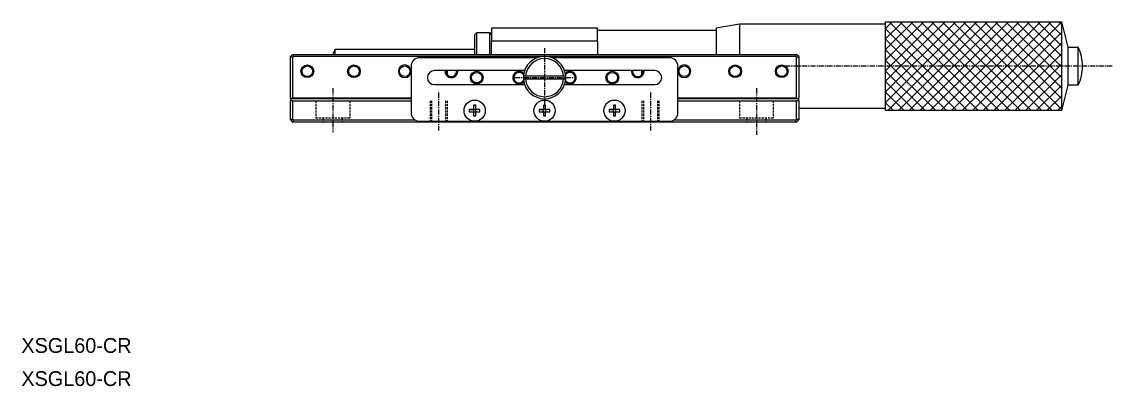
# Model space of a CAD drawing. Extents: x 32 to 545, y 32 to 338.
# Drawn here: x 31.9 to 289.3, y 31.9 to 118 of the extents above; entities that cross this region are included whole.
import ezdxf

# ---------------------------------------------------------------- set-up
doc = ezdxf.new("R2010")
doc.units = 0
doc.linetypes.add('CENTER', pattern=[2, 1.25, -0.25, 0.25, -0.25])
doc.linetypes.add('DASHED', pattern=[0.75, 0.5, -0.25])
doc.layers.get('0').update_dxf_attribs({"linetype": 'CONTINUOUS'})
doc.layers.add('CENTER', color=1, linetype='CENTER')
doc.styles.get("Standard").update_dxf_attribs({"font": 'FGP教科書体NT-M'})

msp = doc.modelspace()

# ---------------------------------------------------------------- linework, layer by layer
at = {"color": 7, "linetype": 'CONTINUOUS'}
for p, q in [((167.794929, 116.55), (142.794929, 116.55)), ((142.794929, 116.55), (142.794929, 113.55)), ((167.794929, 113.55), (167.794929, 116.55)), ((167.794929, 116.05), (195.794929, 116.05)), ((195.794929, 116.633333), (201.294929, 117.55)), ((195.794929, 116.633333), (195.794929, 110.35)), ((201.294929, 117.55), (201.294929, 110.35)), ((201.294929, 117.55), (235.794929, 117.55)), ((235.794929, 97.05), (235.794929, 118.05)), ((235.794929, 118.05), (277.294929, 118.05)), ((235.794929, 97.05), (235.794929, 118.05)), ((235.794929, 118.05), (277.294929, 118.05)), ((277.294929, 118.05), (277.294929, 107.55)), ((277.294929, 118.05), (278.794929, 112.05)), ((277.294929, 118.05), (277.294929, 97.05)), ((138.794929, 114.983034), (139.294929, 115.487254)), ((138.794929, 114.983034), (138.794929, 110.35)), ((139.294929, 115.487254), (142.294929, 115.487254)), ((139.294929, 110.35), (139.294929, 115.487254)), ((142.294929, 115.487254), (142.294929, 110.35)), ((142.294929, 115.487254), (142.794929, 114.983034)), ((142.794929, 113.55), (167.794929, 113.55)), ((142.794929, 110.35), (142.794929, 113.55)), ((167.794929, 113.55), (167.794929, 110.35)), ((105.866726, 110.35), (105.866726, 111.55)), ((105.866726, 111.55), (138.794929, 111.55)), ((278.794929, 112.05), (278.794929, 107.55)), ((278.794929, 112.05), (281.294929, 112.05)), ((281.294929, 103.05), (281.294929, 112.05)), ((95.794929, 110.35), (95.294929, 109.85)), ((95.294929, 109.7), (95.294929, 109.85)), ((95.294929, 103.15), (95.294929, 109.7)), ((95.794929, 109.7), (95.294929, 109.7)), ((95.794929, 110.35), (95.944929, 110.35)), ((95.944929, 109.85), (95.794929, 109.7)), ((95.794929, 109.7), (95.794929, 100.05)), ((95.944929, 110.35), (95.944929, 109.85)), ((95.944929, 110.35), (214.644929, 110.35)), ((155.294929, 109.85), (95.944929, 109.85)), ((153.589057, 109.55), (125.794929, 109.55)), ((214.644929, 109.85), (155.294929, 109.85)), ((184.794929, 109.55), (157.000802, 109.55)), ((214.644929, 109.85), (214.644929, 110.35)), ((214.644929, 110.35), (214.794929, 110.35)), ((214.794929, 109.7), (214.644929, 109.85)), ((215.294929, 109.85), (214.794929, 110.35)), ((214.794929, 100.05), (214.794929, 109.7)), ((215.294929, 109.7), (214.794929, 109.7)), ((215.294929, 109.85), (215.294929, 109.7)), ((215.294929, 109.7), (215.294929, 103.15)), ((123.794929, 107.55), (123.794929, 96.55)), ((150.575025, 106.5), (129.294929, 106.5)), ((181.294929, 106.5), (160.014834, 106.5)), ((186.794929, 96.55), (186.794929, 107.55)), ((277.294929, 107.55), (277.294929, 97.05)), ((278.794929, 107.55), (278.794929, 103.05)), ((95.294929, 101.55), (95.294929, 103.15)), ((129.294929, 103.2), (150.575025, 103.2)), ((150.310955, 105.25), (150.812742, 105.25)), ((150.310955, 105.25), (160.278904, 105.25)), ((150.812742, 104.45), (150.310955, 104.45)), ((150.812742, 105.25), (159.777116, 105.25)), ((159.777116, 104.45), (150.812742, 104.45)), ((159.777116, 105.25), (160.278904, 105.25)), ((160.278904, 104.45), (159.777116, 104.45)), ((160.014834, 103.2), (181.294929, 103.2)), ((215.294929, 103.15), (215.294929, 101.55)), ((278.794929, 103.05), (277.294929, 97.05)), ((281.294929, 103.05), (278.794929, 103.05)), ((95.294929, 100.05), (95.294929, 101.55)), ((215.294929, 101.55), (215.294929, 100.05)), ((95.494929, 99.85), (95.294929, 100.05)), ((95.294929, 100.05), (95.294929, 99.35)), ((95.294929, 95), (95.294929, 99.35)), ((95.794929, 99.35), (95.294929, 99.35)), ((95.594929, 99.85), (95.494929, 99.85)), ((95.794929, 100.05), (95.594929, 99.85)), ((123.794929, 99.85), (95.594929, 99.85)), ((95.794929, 100.05), (123.794929, 100.05)), ((95.794929, 99.35), (95.794929, 95)), ((95.794929, 99.35), (123.794929, 99.35)), ((138.534929, 98.30859), (138.534929, 97.31)), ((139.054929, 98.30859), (138.534929, 98.30859)), ((139.054929, 97.31), (139.054929, 98.30859)), ((155.034929, 98.30859), (155.034929, 97.31)), ((155.554929, 98.30859), (155.034929, 98.30859)), ((155.554929, 97.31), (155.554929, 98.30859)), ((171.534929, 98.30859), (171.534929, 97.31)), ((172.054929, 98.30859), (171.534929, 98.30859)), ((172.054929, 97.31), (172.054929, 98.30859)), ((186.794929, 100.05), (214.794929, 100.05)), ((214.994929, 99.85), (186.794929, 99.85)), ((186.794929, 99.35), (214.794929, 99.35)), ((214.994929, 99.85), (214.794929, 100.05)), ((214.794929, 95), (214.794929, 99.35)), ((215.294929, 99.35), (214.794929, 99.35)), ((215.094929, 99.85), (214.994929, 99.85)), ((215.294929, 100.05), (215.094929, 99.85)), ((215.294929, 99.35), (215.294929, 100.05)), ((215.294929, 99.35), (215.294929, 95)), ((137.53634, 97.31), (137.53634, 96.79)), ((138.534929, 97.31), (137.53634, 97.31)), ((137.53634, 97.31), (138.493555, 97.31)), ((137.53634, 96.79), (138.534929, 96.79)), ((138.534929, 97.31), (138.493555, 97.31)), ((138.493555, 97.31), (138.493555, 96.79)), ((139.054929, 97.351375), (138.534929, 97.351375)), ((138.534929, 96.79), (138.534929, 95.79141)), ((138.534929, 96.748625), (139.054929, 96.748625)), ((138.534929, 95.79141), (139.054929, 95.79141)), ((140.053519, 97.31), (139.054929, 97.31)), ((139.096304, 97.31), (139.054929, 97.31)), ((139.054929, 96.79), (140.053519, 96.79)), ((139.054929, 95.79141), (139.054929, 96.79)), ((140.053519, 97.31), (139.096304, 97.31)), ((139.096304, 96.79), (139.096304, 97.31)), ((140.053519, 96.79), (140.053519, 97.31)), ((154.03634, 97.31), (154.03634, 96.79)), ((155.034929, 97.31), (154.03634, 97.31)), ((154.03634, 97.31), (154.993555, 97.31)), ((154.03634, 96.79), (155.034929, 96.79)), ((155.034929, 97.31), (154.993555, 97.31)), ((154.993555, 97.31), (154.993555, 96.79)), ((155.554929, 97.351375), (155.034929, 97.351375)), ((155.034929, 96.79), (155.034929, 95.79141)), ((155.034929, 96.748625), (155.554929, 96.748625)), ((155.034929, 95.79141), (155.554929, 95.79141)), ((156.553519, 97.31), (155.554929, 97.31)), ((155.596304, 97.31), (155.554929, 97.31)), ((155.554929, 96.79), (156.553519, 96.79)), ((155.554929, 95.79141), (155.554929, 96.79)), ((156.553519, 97.31), (155.596304, 97.31)), ((155.596304, 96.79), (155.596304, 97.31)), ((156.553519, 96.79), (156.553519, 97.31)), ((170.53634, 97.31), (170.53634, 96.79)), ((171.534929, 97.31), (170.53634, 97.31)), ((170.53634, 97.31), (171.493555, 97.31)), ((170.53634, 96.79), (171.534929, 96.79)), ((171.534929, 97.31), (171.493555, 97.31)), ((171.493555, 97.31), (171.493555, 96.79)), ((172.054929, 97.351375), (171.534929, 97.351375)), ((171.534929, 96.79), (171.534929, 95.79141)), ((171.534929, 96.748625), (172.054929, 96.748625)), ((171.534929, 95.79141), (172.054929, 95.79141)), ((173.053519, 97.31), (172.054929, 97.31)), ((172.096304, 97.31), (172.054929, 97.31)), ((172.054929, 96.79), (173.053519, 96.79)), ((172.054929, 95.79141), (172.054929, 96.79)), ((173.053519, 97.31), (172.096304, 97.31)), ((172.096304, 96.79), (172.096304, 97.31)), ((173.053519, 96.79), (173.053519, 97.31)), ((235.794929, 97.55), (215.294929, 97.55)), ((277.294929, 97.05), (235.794929, 97.05)), ((277.294929, 97.05), (235.794929, 97.05)), ((95.294929, 95), (95.794929, 95)), ((95.294929, 94.85), (95.294929, 95)), ((95.294929, 94.85), (95.794929, 94.35)), ((95.794929, 95), (95.944929, 94.85)), ((95.944929, 94.35), (95.794929, 94.35)), ((95.944929, 94.85), (124.741364, 94.85)), ((95.944929, 94.85), (95.944929, 94.35)), ((214.644929, 94.35), (95.944929, 94.35)), ((125.794929, 94.55), (138.794929, 94.55)), ((138.794929, 94.55), (155.294929, 94.55)), ((155.294929, 94.55), (171.794929, 94.55)), ((171.794929, 94.55), (184.794929, 94.55)), ((185.848495, 94.85), (214.644929, 94.85)), ((214.644929, 94.85), (214.794929, 95)), ((214.644929, 94.85), (214.644929, 94.35)), ((214.794929, 94.35), (214.644929, 94.35)), ((214.794929, 95), (215.294929, 95)), ((215.294929, 94.85), (214.794929, 94.35)), ((215.294929, 95), (215.294929, 94.85))]:
    msp.add_line(p, q, dxfattribs=at)
at = {"color": 3, "linetype": 'CONTINUOUS'}
for p, q in [((235.794929, 116.494929), (237.35, 118.05)), ((235.794929, 113.994929), (239.85, 118.05)), ((235.794929, 111.494929), (242.35, 118.05)), ((235.794929, 108.994929), (244.85, 118.05)), ((235.794929, 106.494929), (247.35, 118.05)), ((235.794929, 103.994929), (249.85, 118.05)), ((235.794929, 101.494929), (252.35, 118.05)), ((235.794929, 98.994929), (254.85, 118.05)), ((235.794929, 116.405071), (255.15, 97.05)), ((236.35, 97.05), (257.35, 118.05)), ((236.65, 118.05), (257.65, 97.05)), ((238.85, 97.05), (259.85, 118.05)), ((239.15, 118.05), (260.15, 97.05)), ((241.35, 97.05), (262.35, 118.05)), ((241.65, 118.05), (262.65, 97.05)), ((243.85, 97.05), (264.85, 118.05)), ((244.15, 118.05), (265.15, 97.05)), ((246.35, 97.05), (267.35, 118.05)), ((246.65, 118.05), (267.65, 97.05)), ((248.85, 97.05), (269.85, 118.05)), ((249.15, 118.05), (270.15, 97.05)), ((251.35, 97.05), (272.35, 118.05)), ((251.65, 118.05), (272.65, 97.05)), ((253.85, 97.05), (274.85, 118.05)), ((254.15, 118.05), (275.15, 97.05)), ((256.35, 97.05), (277.294929, 117.994929)), ((256.65, 118.05), (277.294929, 97.405071)), ((259.15, 118.05), (277.294929, 99.905071)), ((261.65, 118.05), (277.294929, 102.405071)), ((264.15, 118.05), (277.294929, 104.905071)), ((266.65, 118.05), (277.294929, 107.405071)), ((269.15, 118.05), (277.294929, 109.905071)), ((271.65, 118.05), (277.294929, 112.405071)), ((274.15, 118.05), (277.294929, 114.905071)), ((276.65, 118.05), (277.294929, 117.405071)), ((235.794929, 113.905071), (252.65, 97.05)), ((258.85, 97.05), (277.294929, 115.494929)), ((235.794929, 111.405071), (250.15, 97.05)), ((261.35, 97.05), (277.294929, 112.994929)), ((235.794929, 108.905071), (247.65, 97.05)), ((263.85, 97.05), (277.294929, 110.494929)), ((132.294924, 106.5), (132.294924, 105.600007)), ((178.294934, 105.600007), (178.294934, 106.5)), ((235.794929, 106.405071), (245.15, 97.05)), ((266.35, 97.05), (277.294929, 107.994929)), ((235.794929, 103.905071), (242.65, 97.05)), ((268.85, 97.05), (277.294929, 105.494929)), ((271.35, 97.05), (277.294929, 102.994929)), ((235.794929, 101.405071), (240.15, 97.05)), ((273.85, 97.05), (277.294929, 100.494929)), ((235.794929, 98.905071), (237.65, 97.05)), ((276.35, 97.05), (277.294929, 97.994929))]:
    msp.add_line(p, q, dxfattribs=at)
at = {"color": 3, "linetype": 'DASHED'}
for p, q in [((101.294929, 99.35), (101.294929, 95.35)), ((109.294929, 99.35), (109.294929, 95.35)), ((128.294929, 99.35), (128.294929, 94.35)), ((128.644929, 99.35), (128.644929, 94.35)), ((131.944929, 99.35), (131.944929, 94.35)), ((132.294929, 99.35), (132.294929, 94.35)), ((178.294929, 99.35), (178.294929, 94.35)), ((178.644929, 99.35), (178.644929, 94.35)), ((181.944929, 99.35), (181.944929, 94.35)), ((182.294929, 99.35), (182.294929, 94.35)), ((201.294929, 99.35), (201.294929, 95.35)), ((209.294929, 99.35), (209.294929, 95.35)), ((101.294929, 95.35), (109.294929, 95.35)), ((103.044929, 95.35), (103.044929, 94.35)), ((107.544929, 95.35), (107.544929, 94.35)), ((201.294929, 95.35), (209.294929, 95.35)), ((203.044929, 95.35), (203.044929, 94.35)), ((207.544929, 95.35), (207.544929, 94.35))]:
    msp.add_line(p, q, dxfattribs=at)
at = {"color": 3, "linetype": 'CONTINUOUS'}
for centre in [(99.294929, 106.35), (110.294929, 106.35), (139.294929, 104.85), (171.294929, 104.85), (200.294929, 106.35), (211.294929, 106.35)]:
    msp.add_circle(centre, 1.5, dxfattribs=at)
at = {"color": 7, "linetype": 'CONTINUOUS'}
for centre, radius in [((99.294929, 106.35), 1.25), ((110.294929, 106.35), 1.25), ((122.294929, 106.35), 1.25), ((139.294929, 104.85), 1.25), ((171.294929, 104.85), 1.25), ((188.294929, 106.35), 1.25), ((200.294929, 106.35), 1.25), ((211.294929, 106.35), 1.25), ((138.794929, 97.05), 2.5), ((155.294929, 97.05), 2.5), ((171.794929, 97.05), 2.5)]:
    msp.add_circle(centre, radius, dxfattribs=at)
for centre, radius, start, end in [((112.794929, 107.55), 8, 150, 159.512685), ((271.669929, 107.55), 10.625, 0, 25.057615), ((125.794929, 107.55), 2, 90, 180), ((155.294929, 104.85), 5, 4.588566, 175.411434), ((155.294929, 104.85), 4.5, 5.099689, 174.900311), ((184.794929, 107.55), 2, 0, 90), ((129.294929, 104.85), 1.65, 90, 270), ((133.294929, 106.35), 1.25, 173.107897, 270), ((133.294929, 106.35), 1.25, 270, 6.892103), ((149.294929, 104.85), 1.25, 33.12294, 270), ((161.294929, 104.85), 1.25, 270, 146.87706), ((177.294929, 106.35), 1.25, 173.107897, 270), ((177.294929, 106.35), 1.25, 270, 6.892103), ((181.294929, 104.85), 1.65, 270, 90), ((271.669929, 107.55), 10.625, 334.942385, 0), ((149.294929, 104.85), 1.25, 270, 326.87706), ((155.294929, 104.85), 5, 175.411434, 184.588566), ((155.294929, 104.85), 5, 184.588566, 355.411434), ((155.294929, 104.85), 4.5, 185.099689, 354.900311), ((161.294929, 104.85), 1.25, 213.12294, 270), ((155.294929, 104.85), 5, 355.411434, 4.588566), ((125.794929, 96.55), 2, 180, 270), ((184.794929, 96.55), 2, 270, 0)]:
    msp.add_arc(centre, radius, start, end, dxfattribs=at)
at = {"color": 3, "linetype": 'CONTINUOUS'}
for centre, start, end in [((122.294929, 106.35), 0, 270), ((122.294929, 106.35), 270, 0), ((133.294929, 106.35), 174.26083, 270), ((133.294929, 106.35), 270, 5.73917), ((149.294929, 104.85), 42.598813, 270), ((161.294929, 104.85), 270, 137.401187), ((177.294929, 106.35), 174.26083, 270), ((177.294929, 106.35), 270, 5.73917), ((188.294929, 106.35), 270, 180), ((188.294929, 106.35), 180, 270), ((149.294929, 104.85), 270, 317.401187), ((161.294929, 104.85), 222.598813, 270)]:
    msp.add_arc(centre, 1.5, start, end, dxfattribs=at)
at = {"layer": 'CENTER', "color": 1, "linetype": 'CENTER'}
for p, q in [((155.294929, 111.85), (155.294929, 97.85)), ((289.294929, 107.55), (210.294929, 107.55)), ((148.294929, 104.85), (162.294929, 104.85)), ((105.294929, 102.35), (105.294929, 92)), ((130.294929, 101.35), (130.294929, 92.35)), ((180.294929, 101.35), (180.294929, 92.35)), ((205.294929, 102.35), (205.294929, 91.35))]:
    msp.add_line(p, q, dxfattribs=at)

# ---------------------------------------------------------------- texts
at = {"color": 7}
for p in [(31.786435, 39.795327), (31.786435, 31.969532)]:
    msp.add_text('XSGL60-CR', height=3.5, dxfattribs=at).set_placement(p)

doc.saveas('drawing.dxf')
